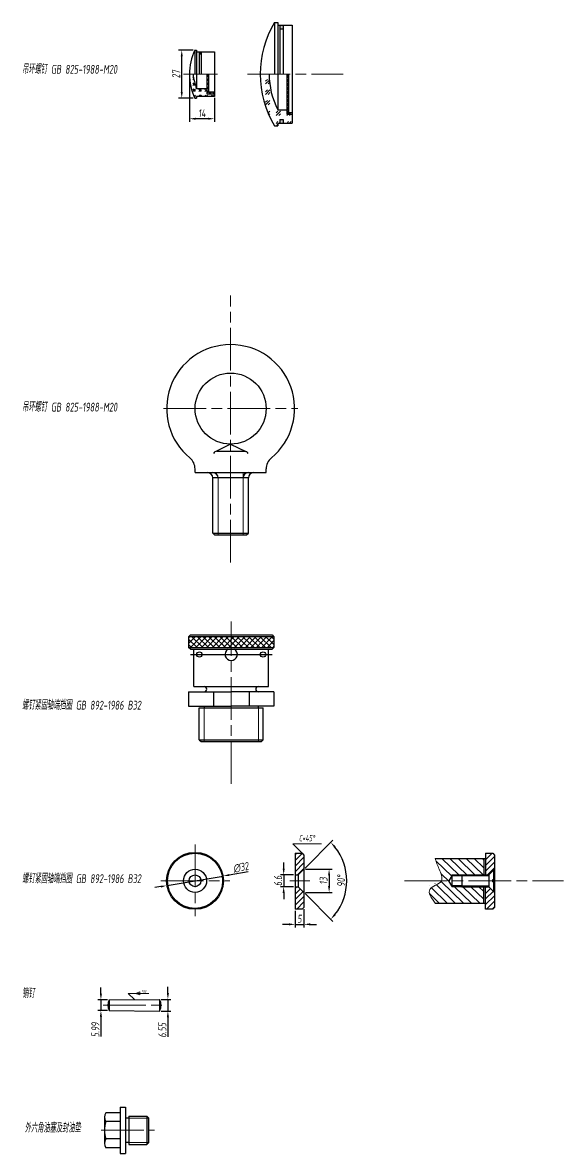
# Model space of a CAD drawing. Extents: x -500 to 7960, y -6170 to 1582.
# Drawn here: x 325 to 629, y -4124 to -3488 of the extents above; entities that cross this region are included whole.
import ezdxf

# ---------------------------------------------------------------- set-up
doc = ezdxf.new("R2010")
doc.units = 0
doc.linetypes.add('ACAD_ISO08W100', pattern=[36, 24, -3, 6, -3])
doc.layers.get('Defpoints').update_dxf_attribs({"linetype": 'CONTINUOUS'})
for name, color, linetype, lineweight in [('zhongxin', 1, 'ACAD_ISO08W100', 9), ('标注', 5, 'CONTINUOUS', 9), ('粗实线', 7, 'CONTINUOUS', 25), ('细实线 波浪线', 3, 'CONTINUOUS', 9)]:
    doc.layers.add(name, color=color, linetype=linetype, lineweight=lineweight)
doc.styles.get("Standard").update_dxf_attribs({"font": 'gbenor.shx', "width": 0.7, "oblique": 7, "height": 10, "bigfont": 'gbcbig.shx'})
doc.dimstyles.new('GB-35', dxfattribs={"dimtxt": 4.5, "dimasz": 3.5, "dimexe": 1.75, "dimexo": 0.875, "dimgap": 0.875, "dimtad": 1, "dimdsep": 46, "dimtxsty": 'Standard', "dimcen": 3.5, "dimadec": 0, "dimazin": 0, "dimtfac": 0.7, "dimtmove": 0, "dimatfit": 3, "dimfxl": 1, "dimtzin": 0, "dimarcsym": 0})
pattern_1 = [(136, (0, -4833.317176645905), (-2.205540326207316, -2.283903866075217), [])]

# ---------------------------------------------------------------- blocks, each defined once
blk = doc.blocks.new('*D176')
at = {"layer": 'Defpoints', "color": 0, "transparency": 16777216}
for p in [(373.5790980824404, -4037.446524909094), (368.9335676870879, -4043.433176727932), (373.5790980824404, -4043.433176727932)]:
    blk.add_point(p, dxfattribs=at)
at = {"layer": '标注', "color": 0, "lineweight": -2, "transparency": 16777216}
for p, q in [((368.9335676870879, -4033.946524909094), (368.9335676870879, -4030.446524909094)), ((372.7040980824404, -4037.446524909094), (367.1835676870879, -4037.446524909094)), ((368.9335676870879, -4037.446524909094), (368.9335676870879, -4043.433176727932)), ((372.7040980824404, -4043.433176727932), (367.1835676870879, -4043.433176727932)), ((368.9335676870879, -4046.933176727932), (368.9335676870879, -4058.128864973762))]:
    blk.add_line(p, q, dxfattribs=at)
at = {"layer": '标注', "color": 0, "transparency": 16777216}
for points in [[(368.3502343537546, -4033.946524909094), (369.5169010204212, -4033.946524909094), (368.9335676870879, -4037.446524909094)], [(368.3502343537546, -4046.933176727932), (369.5169010204212, -4046.933176727932), (368.9335676870879, -4043.433176727932)]]:
    blk.add_solid(points, dxfattribs=at)
at = {"layer": '标注', "color": 0, "transparency": 16777216, "insert": (365.8085676870886, -4054.281020850847), "char_height": 4.5, "attachment_point": 5, "rotation": 90}
blk.add_mtext('5.99', dxfattribs=at)
blk = doc.blocks.new('*D177')
at = {"layer": 'Defpoints', "color": 0, "transparency": 16777216}
for p in [(401.9790980824402, -4037.162524909094), (401.9790980824403, -4043.717176727932), (406.6163646221949, -4043.717176727932)]:
    blk.add_point(p, dxfattribs=at)
at = {"layer": '标注', "color": 0, "lineweight": -2, "transparency": 16777216}
for p, q in [((406.6163646221949, -4033.662524909094), (406.6163646221949, -4030.162524909094)), ((402.8540980824402, -4037.162524909094), (408.3663646221949, -4037.162524909094)), ((406.6163646221949, -4037.162524909094), (406.6163646221949, -4043.717176727932)), ((402.8540980824403, -4043.717176727932), (408.3663646221949, -4043.717176727932)), ((406.6163646221949, -4047.217176727932), (406.6163646221949, -4058.26282462098))]:
    blk.add_line(p, q, dxfattribs=at)
at = {"layer": '标注', "color": 0, "transparency": 16777216}
for points in [[(406.0330312888616, -4033.662524909094), (407.1996979555282, -4033.662524909094), (406.6163646221949, -4037.162524909094)], [(406.0330312888616, -4047.217176727932), (407.1996979555282, -4047.217176727932), (406.6163646221949, -4043.717176727932)]]:
    blk.add_solid(points, dxfattribs=at)
at = {"layer": '标注', "color": 0, "transparency": 16777216, "insert": (403.4913646221956, -4054.490000674456), "char_height": 4.5, "attachment_point": 5, "rotation": 90}
blk.add_mtext('6.55', dxfattribs=at)
blk = doc.blocks.new('*D178')
at = {"layer": 'Defpoints', "color": 0, "transparency": 16777216}
for p in [(437.6780053731048, -3967.837746468862), (406.1214082240796, -3973.146341045031)]:
    blk.add_point(p, dxfattribs=at)
at = {"layer": '标注', "color": 0, "lineweight": -2, "transparency": 16777216}
for p, q in [((406.1214082240796, -3973.146341045031), (437.6780053731048, -3967.837746468862)), ((451.8643372267985, -3965.451257077164), (441.1295081862795, -3967.257118937094)), ((402.6699054109049, -3973.7269685768), (399.2184025977303, -3974.307596108568))]:
    blk.add_line(p, q, dxfattribs=at)
at = {"layer": '标注', "color": 0, "transparency": 16777216}
for points in [[(441.0327369309846, -3966.681868468231), (441.2262794415741, -3967.832369405956), (437.6780053731048, -3967.837746468862)], [(402.5731341556101, -3973.151718107937), (402.7666766661996, -3974.302219045662), (406.1214082240796, -3973.146341045031)]]:
    blk.add_solid(points, dxfattribs=at)
at = {"layer": '标注', "color": 0, "transparency": 16777216, "insert": (447.7042566740473, -3962.98217530091), "char_height": 4.5, "attachment_point": 5, "rotation": 9.549148301195634}
blk.add_mtext('∅32', dxfattribs=at)
blk = doc.blocks.new('*D179')
at = {"layer": 'Defpoints', "color": 0, "transparency": 16777216}
for p in [(483.1920564375114, -3963.992043756945), (483.1920564375114, -3976.992043756945), (497.3251781341105, -3976.992043756945)]:
    blk.add_point(p, dxfattribs=at)
at = {"layer": '标注', "color": 0, "lineweight": -2, "transparency": 16777216}
for p, q in [((484.0670564375114, -3963.992043756945), (499.0751781341106, -3963.992043756945)), ((497.3251781341106, -3967.492043756945), (497.3251781341105, -3973.492043756945)), ((484.0670564375114, -3976.992043756945), (499.0751781341105, -3976.992043756945))]:
    blk.add_line(p, q, dxfattribs=at)
at = {"layer": '标注', "color": 0, "transparency": 16777216}
for points in [[(496.7418448007772, -3967.492043756945), (497.9085114674439, -3967.492043756945), (497.3251781341106, -3963.992043756945)], [(496.7418448007772, -3973.492043756945), (497.9085114674438, -3973.492043756945), (497.3251781341105, -3976.992043756945)]]:
    blk.add_solid(points, dxfattribs=at)
at = {"layer": '标注', "color": 0, "transparency": 16777216, "insert": (494.2001781341112, -3970.492043756945), "char_height": 4.5, "attachment_point": 5, "rotation": 90}
blk.add_mtext('13', dxfattribs=at)
blk = doc.blocks.new('*D180')
at = {"layer": 'Defpoints', "color": 0, "transparency": 16777216}
for p in [(479.9920564375113, -3967.192043756946), (483.1920564375114, -3963.992043756945), (479.9920564375113, -3973.792043756946), (483.1920564375114, -3976.992043756945), (506.1899997971149, -3978.395993858529)]:
    blk.add_point(p, dxfattribs=at)
at = {"layer": '标注', "color": 0, "lineweight": -2, "transparency": 16777216}
for p, q in [((483.8107748710496, -3963.373325323407), (499.5234865626057, -3947.66061363185)), ((483.8107748710497, -3977.610762190483), (499.5234865626073, -3993.32347388204))]:
    blk.add_line(p, q, dxfattribs=at)
blk.add_arc((476.6920564375113, -3970.492043756946), 30.53851813128314, 321.5702318542965, 38.42976814570772, dxfattribs=at)
at = {"layer": '标注', "color": 0, "transparency": 16777216}
for points in [[(500.1795965952398, -3951.898843380212), (501.0504728324292, -3951.122515040777), (498.2860496955293, -3948.898050498926)], [(501.0504728324306, -3989.861572473113), (500.1795965952412, -3989.085244133678), (498.2860496955308, -3992.086037014963)]]:
    blk.add_solid(points, dxfattribs=at)
at = {"layer": '标注', "color": 0, "transparency": 16777216, "insert": (504.1055745687951, -3970.492043756945), "char_height": 4.5, "attachment_point": 5, "rotation": 90}
blk.add_mtext('90°', dxfattribs=at)
blk = doc.blocks.new('*D181')
at = {"layer": 'Defpoints', "color": 0, "transparency": 16777216}
for p in [(478.1920564375114, -3967.192043756946), (471.777664383445, -3973.792043756946), (478.1920564375114, -3973.792043756946)]:
    blk.add_point(p, dxfattribs=at)
at = {"layer": '标注', "color": 0, "lineweight": -2, "transparency": 16777216}
for p, q in [((471.777664383445, -3963.692043756946), (471.777664383445, -3960.192043756946)), ((477.3170564375114, -3967.192043756946), (470.027664383445, -3967.192043756946)), ((471.777664383445, -3967.192043756946), (471.777664383445, -3973.792043756946)), ((477.3170564375114, -3973.792043756946), (470.027664383445, -3973.792043756946)), ((471.777664383445, -3977.292043756946), (471.777664383445, -3980.792043756946))]:
    blk.add_line(p, q, dxfattribs=at)
at = {"layer": '标注', "color": 0, "transparency": 16777216}
for points in [[(471.1943310501117, -3963.692043756946), (472.3609977167783, -3963.692043756946), (471.777664383445, -3967.192043756946)], [(471.1943310501117, -3977.292043756946), (472.3609977167783, -3977.292043756946), (471.777664383445, -3973.792043756946)]]:
    blk.add_solid(points, dxfattribs=at)
at = {"layer": '标注', "color": 0, "transparency": 16777216, "insert": (468.6526643834457, -3970.492043756945), "char_height": 4.5, "attachment_point": 5, "rotation": 90}
blk.add_mtext('6.6', dxfattribs=at)
blk = doc.blocks.new('*D182')
at = {"layer": 'Defpoints', "color": 0, "transparency": 16777216}
for p in [(478.1920564375114, -3986.492043756945), (483.1920564375114, -3985.492043756945), (483.1920564375114, -3994.986483316583)]:
    blk.add_point(p, dxfattribs=at)
at = {"layer": '标注', "color": 0, "lineweight": -2, "transparency": 16777216}
for p, q in [((478.1920564375114, -3987.367043756945), (478.1920564375114, -3996.736483316583)), ((483.1920564375114, -3986.367043756945), (483.1920564375114, -3996.736483316583)), ((474.6920564375114, -3994.986483316583), (471.1920564375114, -3994.986483316583)), ((478.1920564375114, -3994.986483316583), (483.1920564375114, -3994.986483316583)), ((486.6920564375114, -3994.986483316583), (490.1920564375114, -3994.986483316583))]:
    blk.add_line(p, q, dxfattribs=at)
at = {"layer": '标注', "color": 0, "transparency": 16777216}
for points in [[(474.6920564375114, -3994.403149983249), (474.6920564375114, -3995.569816649916), (478.1920564375114, -3994.986483316583)], [(486.6920564375114, -3994.403149983249), (486.6920564375114, -3995.569816649916), (483.1920564375114, -3994.986483316583)]]:
    blk.add_solid(points, dxfattribs=at)
at = {"layer": '标注', "color": 0, "transparency": 16777216, "insert": (480.6920564375114, -3991.861483316583), "char_height": 4.5, "attachment_point": 5}
blk.add_mtext('5', dxfattribs=at)
blk = doc.blocks.new('*D183')
at = {"layer": 'Defpoints', "color": 0, "transparency": 16777216}
for p in [(414.408121701862, -3503.337299850793), (421.8016351112792, -3503.337299850793), (421.8016351112793, -3530.337299850793)]:
    blk.add_point(p, dxfattribs=at)
at = {"layer": '标注', "color": 0, "lineweight": -2, "transparency": 16777216}
for p, q in [((420.9266351112792, -3503.337299850793), (412.658121701862, -3503.337299850793)), ((414.408121701862, -3526.837299850793), (414.408121701862, -3506.837299850793)), ((420.9266351112793, -3530.337299850793), (412.658121701862, -3530.337299850793))]:
    blk.add_line(p, q, dxfattribs=at)
at = {"layer": '标注', "color": 0, "transparency": 16777216}
for points in [[(413.8247883685287, -3506.837299850793), (414.9914550351953, -3506.837299850793), (414.408121701862, -3503.337299850793)], [(413.8247883685287, -3526.837299850793), (414.9914550351953, -3526.837299850793), (414.408121701862, -3530.337299850793)]]:
    blk.add_solid(points, dxfattribs=at)
at = {"layer": '标注', "color": 0, "transparency": 16777216, "insert": (411.2831217018626, -3516.837299850793), "char_height": 4.5, "attachment_point": 5, "rotation": 90}
blk.add_mtext('27', dxfattribs=at)
blk = doc.blocks.new('*D184')
at = {"layer": 'Defpoints', "color": 0, "transparency": 16777216}
for p in [(418.8016351112792, -3516.837299850793), (432.8016351112792, -3529.337299850793), (418.8016351112792, -3541.895358788476)]:
    blk.add_point(p, dxfattribs=at)
at = {"layer": '标注', "color": 0, "lineweight": -2, "transparency": 16777216}
for p, q in [((418.8016351112792, -3517.712299850793), (418.8016351112792, -3543.645358788476)), ((432.8016351112792, -3530.212299850793), (432.8016351112792, -3543.645358788476)), ((429.3016351112792, -3541.895358788476), (422.3016351112792, -3541.895358788476))]:
    blk.add_line(p, q, dxfattribs=at)
at = {"layer": '标注', "color": 0, "transparency": 16777216}
for points in [[(422.3016351112792, -3541.312025455142), (422.3016351112792, -3542.478692121809), (418.8016351112792, -3541.895358788476)], [(429.3016351112792, -3541.312025455142), (429.3016351112792, -3542.478692121809), (432.8016351112792, -3541.895358788476)]]:
    blk.add_solid(points, dxfattribs=at)
at = {"layer": '标注', "color": 0, "transparency": 16777216, "insert": (425.8016351112792, -3538.770358788476), "char_height": 4.5, "attachment_point": 5}
blk.add_mtext('14', dxfattribs=at)

msp = doc.modelspace()

# ---------------------------------------------------------------- hatches: boundary and pattern name
at = {"layer": '细实线 波浪线'}
h = msp.add_hatch(color=256, dxfattribs=at)
h.dxf.hatch_style = 1
h.paths.add_polyline_path([(471.5180746148008, -3491.337299850793), (471.5180746148008, -3489.337299850793), (469.5180746148006, -3489.337299850793), (469.5180746148006, -3491.337299850793)])
h.paths.add_polyline_path([(471.5180746148008, -3544.337299850793), (471.5180746148008, -3542.337299850793), (469.5180746148006, -3542.337299850793), (469.5180746148006, -3544.337299850793)])
h = msp.add_hatch(color=256, dxfattribs=at)
h.dxf.hatch_style = 1
h.paths.add_polyline_path([(425.2558302695588, -3504.337299850793), (424.2558302695588, -3504.337299850793), (424.2558302695588, -3505.337299850793), (425.2558302695588, -3505.337299850793)])
h = msp.add_hatch(dxfattribs=at)
h.set_pattern_fill('GOST_GLASS', color=256, scale=0.4)
h.set_pattern_definition([(45, (-71.44896337956379, -4833.317176645905), (3.394112549695429, -3.552713678800501e-16), [2, -2.8]), (45, (-70.60043537956379, -4833.317176645905), (3.394112549695429, -3.552713678800501e-16), [0.8, -4]), (45, (-71.44896337956379, -4832.468648645905), (3.394112549695429, -3.552713678800501e-16), [0.8, -4])])
edge = h.paths.add_edge_path()
edge.add_line((432.8016351112792, -3527.837299850793), (428.4484603245628, -3527.837299850793))
edge.add_line((428.4484603245628, -3527.837299850793), (428.4484603245628, -3524.837299850793))
edge.add_line((428.4484603245628, -3524.837299850793), (422.8016351112792, -3524.837299850793))
edge.add_arc((447.6345258179373, -3514.455714708484), 26.91560459874222, 185.0763662006871, 202.6877495383132, ccw=False)
edge.add_line((420.8244936820788, -3516.837299850793), (418.8016351112792, -3516.837299850793))
edge.add_arc((450.676635111279, -3516.837299850793), 31.87499999999983, 180, 205.0576154183032)
edge.add_line((421.8016351112792, -3530.337299850793), (422.8016351112792, -3530.337299850793))
edge.add_line((422.8016351112792, -3530.337299850793), (422.8016351112792, -3529.337299850793))
edge.add_line((422.8016351112792, -3529.337299850793), (432.8016351112792, -3529.337299850793))
edge.add_line((432.8016351112792, -3529.337299850793), (432.8016351112792, -3527.837299850793))
h = msp.add_hatch(dxfattribs=at)
h.set_pattern_fill('ANSI37', color=256, scale=0.5)
h.set_pattern_definition([(45, (-71.44896337956379, -4833.317176645905), (-1.122532015133644, 1.122532015133644), []), (135, (-71.44896337956379, -4833.317176645905), (-1.122532015133644, -1.122532015133644), [])])
h.paths.add_polyline_path([(429.5842704367142, -3516.837299850793), (428.4484603245628, -3516.837299850793), (428.4484603245628, -3527.837299850793), (432.8016351112792, -3527.837299850793), (432.8016351112792, -3526.885798122585), (429.5842704367142, -3526.885798122585)])
h = msp.add_hatch(dxfattribs=at)
h.set_pattern_fill('GOST_GLASS', color=256, scale=0.7)
h.set_pattern_definition([(45, (-114.5550518332893, 0), (5.939696961967, -6.217248937900876e-16), [3.5, -4.899999999999999]), (45, (-113.0701278332893, 0), (5.939696961967, -6.217248937900876e-16), [1.4, -7]), (45, (-114.5550518332893, 1.484924), (5.939696961967, -6.217248937900876e-16), [1.4, -7])])
h.paths.add_polyline_path([(466.5180746148007, -3545.837299850793), (468.5180746148008, -3545.837299850792), (468.5180746148008, -3544.337299850793), (469.5180746148006, -3544.337299850793), (469.5180746148006, -3542.337299850793), (471.5180746148008, -3542.337299850793), (471.5180746148008, -3544.337299850793), (476.5180746148008, -3544.337299850793), (476.5180746148008, -3539.337299850792), (473.5180746148008, -3539.337299850793), (473.5180746148008, -3536.837299850793), (468.5180746148014, -3536.837299850793, -0.1273133687724825), (463.6304002824148, -3516.837299850793), (458.5180746148006, -3516.837299850793, 0.1354022391228341)])
h = msp.add_hatch(dxfattribs=at)
h.set_pattern_fill('ANSI37', color=256, scale=0.5)
h.set_pattern_definition([(45, (-114.5550518332893, 0), (-1.122532015133644, 1.122532015133644), []), (135, (-114.5550518332893, 0), (-1.122532015133644, -1.122532015133644), [])])
h.paths.add_polyline_path([(473.5180746148008, -3539.337299850793), (476.5180746148008, -3539.337299850792), (476.5180746148008, -3538.337299850792), (474.5180746148008, -3538.337299850792), (474.5180746148008, -3516.837299850793), (473.5180746148008, -3516.837299850793)])
h = msp.add_hatch(color=256, dxfattribs=at)
h.dxf.hatch_style = 1
h.paths.add_polyline_path([(425.2558302695588, -3529.337299850793), (424.2558302695588, -3529.337299850793), (424.2558302695588, -3528.337299850793), (425.2558302695588, -3528.337299850793)])
h = msp.add_hatch(dxfattribs=at)
h.set_pattern_fill('ANSI37', color=256, scale=0.7, angle=91)
h.set_pattern_definition([(136, (0, -4833.317176645905), (-1.543878228345121, -1.598732706252652), []), (226, (0, -4833.317176645905), (1.598732706252652, -1.543878228345121), [])])
h.paths.add_polyline_path([(442.2668651417853, -3833.198000656703), (418.2668651417853, -3833.198000656703), (418.2668651417853, -3839.198000656703), (442.2668651417853, -3839.198000656703)])
h.paths.add_polyline_path([(466.2668651417853, -3833.198000656703), (442.2668651417853, -3833.198000656703), (442.2668651417853, -3839.198000656703), (466.2668651417853, -3839.198000656703)])
h = msp.add_hatch(dxfattribs=at)
h.set_pattern_fill('ANSI31', color=256, scale=0.7)
h.set_pattern_definition([(45, (0, -4833.317176645905), (-1.571544821187101, 1.571544821187102), [])])
h.paths.add_polyline_path([(483.1920564375114, -3955.992043756945), (482.1920564375114, -3954.992043756945), (478.1920564375114, -3954.992043756945), (478.1920564375114, -3967.192043756946), (479.9920564375113, -3967.192043756946), (483.1920564375114, -3963.992043756945)])
h.paths.add_polyline_path([(483.1920564375114, -3976.992043756945), (479.9920564375114, -3973.792043756946), (478.1920564375114, -3973.792043756946), (478.1920564375114, -3986.492043756945), (482.1920564375114, -3986.492043756945), (483.1920564375114, -3985.492043756945)])
h.paths.add_polyline_path([(590.4286510963439, -3955.992043756945), (589.4286510963439, -3954.992043756945), (585.4286510963439, -3954.992043756945), (585.4286510963439, -3967.192043756946), (587.2286510963436, -3967.192043756946), (590.4286510963439, -3963.992043756945)])
h.paths.add_polyline_path([(590.4286510963439, -3976.992043756945), (587.2286510963436, -3973.792043756945), (585.4286510963439, -3973.792043756945), (585.4286510963439, -3986.492043756945), (589.4286510963439, -3986.492043756945), (590.4286510963439, -3985.492043756945)])
h = msp.add_hatch(dxfattribs=at)
h.set_pattern_fill('ANSI31', color=256, angle=91)
h.set_pattern_definition(pattern_1)
edge = h.paths.add_edge_path()
edge.add_line((584.4286510963439, -3957.992043756945), (556.9484841227103, -3957.992043756945))
edge.add_spline(control_points=[(556.9484841227103, -3957.992043756945), (557.6613138694997, -3959.900257645334), (559.10496566872, -3963.764850033174), (561.4249026516163, -3968.771027529478), (560.5178467488803, -3970.492043756945)], knot_values=[0, 0, 0, 0, 6.447337783594137, 13.05741073992395, 13.05741073992404, 13.05741073992404, 13.05741073992404], degree=3, periodic=0)
edge.add_line((560.5178467488804, -3970.492043756945), (564.7832028291537, -3970.492043756945))
edge.add_line((564.7832028291537, -3970.492043756945), (566.4286510963441, -3967.642043756945))
edge.add_line((566.4286510963441, -3967.642043756946), (566.4286510963441, -3967.192043756946))
edge.add_line((566.4286510963441, -3967.192043756946), (572.080463630203, -3967.192043756946))
edge.add_line((572.080463630203, -3967.192043756946), (584.4286510963439, -3967.192043756946))
edge.add_line((584.4286510963439, -3967.192043756946), (584.4286510963439, -3957.992043756946))
edge = h.paths.add_edge_path()
edge.add_line((584.4286510963439, -3973.792043756945), (572.080463630203, -3973.792043756946))
edge.add_line((572.080463630203, -3973.792043756946), (566.4286510963441, -3973.792043756946))
edge.add_line((566.4286510963441, -3973.792043756946), (566.4286510963441, -3973.342043756946))
edge.add_line((566.4286510963441, -3973.342043756946), (564.7832028291539, -3970.492043756945))
edge.add_line((564.7832028291539, -3970.492043756945), (560.5178467488804, -3970.492043756945))
edge.add_spline(control_points=[(560.5178467488803, -3970.492043756946), (559.4036080798795, -3972.606161337612), (550.8652450947168, -3974.385790365575), (554.9163113535928, -3980.11703034623), (556.9484841227104, -3982.992043756945)], knot_values=[13.05741073992395, 13.05741073992404, 13.05741073992404, 13.05741073992404, 21.17730596429024, 29.35060982937888, 29.35060982937888, 29.35060982937888, 29.35060982937888], degree=3, periodic=0)
edge.add_line((556.9484841227105, -3982.992043756945), (584.4286510963439, -3982.992043756945))
edge.add_line((584.4286510963439, -3982.992043756945), (584.4286510963439, -3973.792043756945))
h = msp.add_hatch(dxfattribs=at)
h.set_pattern_fill('ANSI31', color=256, angle=91)
h.set_pattern_definition(pattern_1)
h.paths.add_polyline_path([(572.080463630203, -3973.342043756945), (566.4286510963441, -3973.342043756945), (566.4286510963441, -3973.792043756946), (572.080463630203, -3973.792043756946)])
h.paths.add_polyline_path([(572.080463630203, -3967.192043756946), (566.4286510963441, -3967.192043756946), (566.4286510963441, -3967.642043756946), (572.080463630203, -3967.642043756946)])

# ---------------------------------------------------------------- linework, layer by layer
at = {"layer": 'zhongxin'}
for p, q in [((415.4869296613188, -3516.837299850793), (434.5622537366626, -3516.837299850793)), ((451.4981009336884, -3516.837299850793), (505.1996905364035, -3516.837299850793)), ((441.9218112739136, -3791.432157529491), (441.9218112739136, -3641.253339603665)), ((404.1739575318907, -3704.929104712148), (479.6696650159365, -3704.929104712148)), ((442.2668651417853, -3915.87837539107), (442.2668651417853, -3824.700587763105)), ((421.899706798592, -3950.010935833147), (421.899706798592, -3990.356209899259)), ((402.6152602117991, -3970.492043756945), (441.5567081318668, -3970.492043756945)), ((475.2210444267957, -3970.492043756945), (486.5031302086545, -3970.492043756945)), ((539.6909248950477, -3970.492043756945), (629.1663772976399, -3970.492043756945)), ((370.2665807316744, -4040.439850818513), (405.2201567395177, -4040.439850818513)), ((369.1279645381264, -4110.795411104666), (399.1279645381264, -4110.795411104666))]:
    msp.add_line(p, q, dxfattribs=at)
at = {"layer": '标注'}
for p, q in [((482.1920564375114, -3954.992043756945), (476.9003479087132, -3949.700335228147)), ((476.9003479087132, -3949.700335228147), (493.0336399141497, -3949.700335228147)), ((387.7790980824402, -4037.304524909094), (384.2703709889914, -4033.795797815646)), ((384.2703709889914, -4033.795797815646), (395.9363387044117, -4033.795797815646)), ((388.361017195862, -4033.795797815646), (390.8525940819245, -4032.924539795134)), ((388.361017195862, -4033.795797815646), (390.8525940819245, -4034.667055836156)), ((390.8525940819245, -4034.667055836156), (390.8525940819245, -4032.924539795134))]:
    msp.add_line(p, q, dxfattribs=at)
at = {"layer": '粗实线'}
for p, q in [((466.5180746148008, -3487.837299850793), (466.5180746148008, -3516.837299850793)), ((466.5180746148009, -3487.837299850793), (468.5180746148008, -3487.837299850793)), ((468.5180746148008, -3487.837299850793), (468.5180746148006, -3536.837299850793)), ((468.5180746148008, -3489.337299850793), (476.5180746148008, -3489.337299850793)), ((469.5180746148006, -3489.337299850793), (469.5180746148006, -3516.837299850793)), ((469.5180746148006, -3491.337299850793), (471.5180746148006, -3491.337299850793)), ((471.5180746148008, -3489.337299850793), (471.5180746148008, -3516.837299850793)), ((476.5180746148008, -3489.337299850793), (476.5180746148008, -3544.337299850793)), ((421.8016351112792, -3503.337299850793), (421.8016351112792, -3516.837299850793)), ((421.8016351112792, -3503.337299850793), (422.8016351112792, -3503.337299850793)), ((422.8016351112792, -3503.337299850793), (422.8016351112792, -3524.837299850793)), ((422.8016351112792, -3504.337299850793), (432.8016351112792, -3504.337299850793)), ((424.2558302695588, -3504.337299850793), (424.2558302695588, -3516.837299850793)), ((424.2558302695588, -3505.337299850793), (425.2558302695589, -3505.337299850793)), ((425.2558302695588, -3504.337299850793), (425.2558302695588, -3516.837299850793)), ((432.8016351112792, -3504.337299850793), (432.8016351112792, -3529.337299850793)), ((428.4484603245628, -3516.837299850793), (428.4484603245629, -3527.837299850793)), ((429.5842704367142, -3526.885798122585), (429.5842704367142, -3516.837299850793)), ((473.5180746148008, -3516.837299850793), (473.5180746148008, -3539.337299850793)), ((474.5180746148008, -3516.837299850793), (474.5180746148008, -3538.337299850793)), ((422.8016351112792, -3524.837299850793), (428.4484603245628, -3524.837299850793)), ((432.8016351112792, -3529.337299850793), (422.8016351112792, -3529.337299850793)), ((422.8016351112792, -3529.337299850793), (422.8016351112792, -3530.337299850793)), ((428.4484603245628, -3527.837299850793), (432.8016351112792, -3527.837299850793)), ((432.8016351112792, -3526.885798122585), (429.5842704367142, -3526.885798122585)), ((421.8016351112793, -3530.337299850793), (422.8016351112792, -3530.337299850793)), ((468.5180746148006, -3536.837299850793), (473.5180746148006, -3536.837299850793)), ((473.5180746148008, -3539.337299850793), (476.5180746148008, -3539.337299850792)), ((474.5180746148008, -3538.337299850792), (476.5180746148006, -3538.337299850792)), ((466.5180746148009, -3545.837299850793), (468.5180746148008, -3545.837299850792)), ((468.5180746148008, -3544.337299850793), (476.5180746148008, -3544.337299850793)), ((468.5180746148008, -3544.337299850793), (468.5180746148008, -3545.837299850793)), ((469.5180746148006, -3542.337299850793), (471.5180746148006, -3542.337299850793)), ((469.5180746148006, -3542.337299850793), (469.5180746148006, -3544.337299850793)), ((471.5180746148008, -3542.337299850794), (471.5180746148008, -3544.337299850793)), ((441.9218112739136, -3724.929104712148), (433.5733875689974, -3728.993305425348)), ((441.9218112739136, -3724.929104712148), (450.3854953822273, -3728.985191260376)), ((434.0760615400987, -3728.929104712148), (449.9151758185058, -3728.929104712148)), ((421.9218112739136, -3740.929104712148), (421.9218112739136, -3738.870230209102)), ((461.9218112739136, -3740.929104712148), (461.9218112739136, -3738.870230209102)), ((421.9218112739136, -3740.929104712148), (461.9218112739136, -3740.929104712148)), ((431.9218112739135, -3774.929104712148), (431.9218112739136, -3743.929104712148)), ((451.9218112739136, -3743.929104712148), (431.9218112739136, -3743.929104712148)), ((451.9218112739135, -3774.929104712148), (451.9218112739136, -3743.929104712148)), ((431.9218112739136, -3774.929104712148), (451.9218112739136, -3774.929104712148)), ((432.9218112739135, -3775.929104712148), (431.9218112739135, -3774.929104712148)), ((432.9218112739135, -3775.929104712148), (450.9218112739135, -3775.929104712148)), ((450.9218112739135, -3775.929104712148), (451.9218112739135, -3774.929104712148)), ((418.2668651417853, -3833.198000656703), (419.2668651417853, -3832.198000656703)), ((418.2668651417853, -3833.198000656703), (418.2668651417853, -3839.198000656703)), ((466.2668651417853, -3833.198000656703), (418.2668651417853, -3833.198000656703)), ((419.2668651417853, -3832.198000656703), (465.2668651417853, -3832.198000656703)), ((465.2668651417853, -3832.198000656703), (466.2668651417853, -3833.198000656703)), ((466.2668651417853, -3833.198000656703), (466.2668651417853, -3839.198000656703)), ((419.2668651417853, -3840.198000656703), (418.2668651417853, -3839.198000656703)), ((418.2668651417853, -3839.198000656703), (466.2668651417853, -3839.198000656703)), ((419.2668651417853, -3840.198000656703), (465.2668651417853, -3840.198000656703)), ((421.2668651417853, -3861.198000656703), (421.2668651417853, -3840.198000656703)), ((463.2668651417853, -3861.198000656703), (463.2668651417853, -3840.198000656703)), ((465.2668651417853, -3840.198000656703), (466.2668651417853, -3839.198000656703)), ((419.2668651417853, -3843.198000656703), (465.2668651417853, -3843.198000656703)), ((418.2668651417853, -3864.198000656703), (442.2668651417853, -3864.198000656703)), ((418.2668651417853, -3864.198000656703), (418.2668651417853, -3872.198000656703)), ((421.2668651417853, -3861.198000656703), (463.2668651417853, -3861.198000656703)), ((432.2668651417853, -3864.198000656703), (432.2668651417853, -3872.198000656703)), ((466.2668651417853, -3864.198000656703), (442.2668651417853, -3864.198000656703)), ((452.2668651417853, -3864.198000656703), (452.2668651417853, -3872.198000656703)), ((466.2668651417853, -3864.198000656703), (466.2668651417853, -3872.198000656703)), ((418.2668651417853, -3872.198000656703), (442.2668651417853, -3872.198000656703)), ((426.9668651417853, -3872.198000656703), (426.9668651417851, -3873.198000656703)), ((466.2668651417853, -3872.198000656703), (442.2668651417853, -3872.198000656703)), ((457.5668651417852, -3873.198000656703), (457.5668651417852, -3872.198000656703)), ((424.2668651417853, -3891.198000656703), (424.2668651417853, -3873.198000656703)), ((424.2668651417853, -3873.198000656703), (460.2668651417853, -3873.198000656703)), ((460.2668651417854, -3891.198000656703), (460.2668651417853, -3873.198000656703)), ((424.2668651417853, -3891.198000656703), (425.2668651417853, -3892.198000656703)), ((424.2668651417853, -3891.198000656703), (460.2668651417855, -3891.198000656703)), ((459.2668651417854, -3892.198000656703), (460.2668651417854, -3891.198000656703)), ((425.2668651417853, -3892.198000656703), (459.2668651417854, -3892.198000656703)), ((478.1920564375114, -3954.992043756945), (478.1920564375114, -3986.492043756945)), ((478.1920564375114, -3954.992043756945), (482.1920564375114, -3954.992043756945)), ((482.1920564375114, -3954.992043756945), (483.1920564375114, -3955.992043756945)), ((585.4286510963439, -3954.992043756945), (585.4286510963439, -3967.192043756946)), ((585.4286510963439, -3954.992043756945), (589.4286510963439, -3954.992043756945)), ((589.4286510963439, -3954.992043756945), (590.4286510963439, -3955.992043756945)), ((483.1920564375114, -3955.992043756945), (483.1920564375114, -3985.492043756945)), ((556.9484841227103, -3957.992043756945), (585.4286510963439, -3957.992043756945)), ((584.4286510963439, -3957.992043756945), (584.4286510963439, -3967.192043756946)), ((590.4286510963439, -3955.992043756945), (590.4286510963439, -3985.492043756945)), ((478.1920564375114, -3967.192043756946), (479.9920564375113, -3967.192043756946)), ((483.1920564375114, -3963.992043756945), (479.9920564375113, -3967.192043756946)), ((479.9920564375113, -3967.192043756946), (479.9920564375113, -3973.792043756946)), ((566.4286510963441, -3967.642043756946), (564.7832028291538, -3970.492043756945)), ((566.4286510963441, -3967.192043756946), (566.4286510963441, -3973.792043756946)), ((572.080463630203, -3967.642043756946), (566.4286510963441, -3967.642043756946)), ((572.080463630203, -3967.192043756945), (587.2286510963437, -3967.192043756946)), ((572.080463630203, -3967.192043756946), (572.080463630203, -3973.792043756946)), ((590.4286510963439, -3963.992043756945), (587.2286510963438, -3967.192043756946)), ((587.2286510963438, -3967.192043756946), (587.2286510963438, -3973.792043756946)), ((589.9286510963437, -3964.492043756945), (589.9286510963437, -3969.880716792512)), ((478.1920564375114, -3973.792043756946), (479.9920564375113, -3973.792043756946)), ((483.1920564375114, -3976.992043756945), (479.9920564375113, -3973.792043756946)), ((566.4286510963437, -3973.342043756945), (564.7832028291538, -3970.492043756945)), ((572.080463630203, -3973.342043756945), (566.4286510963441, -3973.342043756945)), ((572.080463630203, -3973.792043756946), (587.2286510963437, -3973.792043756945)), ((584.4286510963439, -3982.992043756945), (584.4286510963439, -3973.792043756945)), ((585.4286510963439, -3973.792043756946), (587.2286510963438, -3973.792043756946)), ((585.4286510963439, -3986.492043756945), (585.4286510963439, -3973.792043756946)), ((590.4286510963439, -3976.992043756945), (587.2286510963438, -3973.792043756946)), ((589.2461834253526, -3969.880716792512), (589.2461834253527, -3971.103370721378)), ((590.4286510963439, -3969.880716792512), (589.2461834253527, -3969.880716792512)), ((590.4286510963439, -3971.103370721378), (589.2461834253527, -3971.103370721378)), ((589.9286510963439, -3971.103370721378), (589.9286510963439, -3976.492043756945)), ((482.1920564375114, -3986.492043756945), (478.1920564375114, -3986.492043756945)), ((482.1920564375114, -3986.492043756945), (483.1920564375114, -3985.492043756945)), ((556.9484841227103, -3982.992043756945), (585.4286510963439, -3982.992043756945)), ((589.4286510963439, -3986.492043756945), (585.4286510963439, -3986.492043756945)), ((589.4286510963439, -3986.492043756945), (590.4286510963439, -3985.492043756945)), ((373.5790980824402, -4037.446524909094), (401.9790980824402, -4037.162524909094)), ((373.5790980824402, -4037.446524909094), (373.5790980824403, -4043.433176727933)), ((401.9790980824402, -4037.162524909094), (401.9790980824401, -4043.717176727932)), ((373.5790980824402, -4043.433176727933), (401.9790980824402, -4043.717176727932)), ((379.7031760594809, -4100.995411104666), (371.7031760594809, -4100.995411104666)), ((379.7031760594809, -4097.795411104666), (382.7031760594809, -4097.795411104666)), ((379.7031760594809, -4097.795411104666), (379.7031760594809, -4123.795411104666)), ((382.7031760594809, -4097.795411104666), (382.7031760594809, -4123.795411104666)), ((370.9621607201523, -4103.445411104666), (370.9621607201523, -4118.145411104666)), ((379.7031760594809, -4105.895411104666), (371.7031760594809, -4105.895411104666)), ((384.7031760594809, -4103.995411104666), (382.7031760594809, -4103.995411104666)), ((384.7031760594809, -4102.795411104666), (384.7031760594809, -4118.795411104666)), ((384.7031760594809, -4102.795411104666), (394.7031760594809, -4102.795411104666)), ((394.7031760594809, -4102.795411104666), (394.7031760594809, -4118.795411104666)), ((394.7031760594809, -4102.795411104666), (395.7031760594809, -4103.795411104666)), ((395.7031760594809, -4103.795411104666), (395.7031760594809, -4117.795411104666)), ((379.7031760594809, -4115.695411104666), (371.7031760594809, -4115.695411104666)), ((379.7031760594809, -4120.595411104666), (371.7031760594809, -4120.595411104666)), ((384.7031760594809, -4117.595411104666), (382.7031760594809, -4117.595411104666)), ((384.7031760594809, -4118.795411104666), (394.7031760594809, -4118.795411104666)), ((394.7031760594809, -4118.795411104666), (395.7031760594809, -4117.795411104666)), ((379.7031760594809, -4123.795411104666), (382.7031760594809, -4123.795411104666))]:
    msp.add_line(p, q, dxfattribs=at)
for centre, radius in [((441.9218112739136, -3704.929104712148), 20), ((424.3652834858449, -3843.198000656703), 1.5), ((460.1684467977257, -3843.198000656703), 1.5), ((421.899706798592, -3970.492043756945), 16), ((421.899706798592, -3970.492043756945), 15.5), ((421.899706798592, -3970.492043756945), 6.5), ((421.899706798592, -3970.492043756945), 3.3)]:
    msp.add_circle(centre, radius, dxfattribs=at)
for centre, radius, start, end in [((515.0805746148001, -3516.837299850793), 56.56249999999941, 149.1556773625223, 210.8443226374771), ((450.6766351112791, -3516.837299850793), 31.87499999999995, 154.942384581717, 205.057615418283), ((447.6345258179372, -3514.455714708484), 26.9156045987421, 185.0763662006908, 202.6877495383089), ((504.7108439423812, -3517.395142358286), 41.08423103287728, 179.2220128577161, 208.2439571355911), ((441.9218112739136, -3704.929104712148), 36, 309.5211963586403, 230.4788036413596), ((413.9218112739136, -3738.870230209102), 8, 0, 50.47880364135926), ((434.0760615400987, -3730.929104712148), 2, 90, 154.8778117250363), ((449.9151758185058, -3730.929104712148), 2, 25.1221882749635, 90), ((469.9218112739136, -3738.870230209102), 8, 129.5211963586403, 180), ((428.9218112739136, -3743.929104712148), 3, 0, 90), ((431.9218112739136, -3743.929104712148), 3, 0, 90), ((451.9218112739136, -3743.929104712148), 3, 90, 180), ((454.9218112739136, -3743.929104712148), 3, 90, 180), ((442.2668651417853, -3843.198000656703), 3.444937693060638, 119.4432459998822, 60.55675400011786), ((426.9668651417867, -3862.698000656703), 1.5, 270, 90), ((457.5668651417839, -3862.698000656703), 1.5, 90, 270), ((378.7790980824402, -4040.439850818513), 6, 150.073565133382, 209.926434866618), ((395.6660573845957, -4040.439850818513), 7.11304069784434, 332.5645546775594, 27.43544532244062), ((375.3828544530625, -4103.445411104666), 4.420693732910134, 146.3435671543056, 213.6564328456936), ((387.5334126427999, -4110.795411104666), 16.57125192264752, 162.8009142338949, 197.1990857661053), ((375.3828544530625, -4118.145411104666), 4.420693732910134, 146.3435671543068, 213.6564328456934)]:
    msp.add_arc(centre, radius, start, end, dxfattribs=at)
at = {"layer": '细实线 波浪线'}
for p, q in [((434.9218112739135, -3775.929104712148), (434.9218112739136, -3743.929104712148)), ((448.9218112739135, -3775.929104712148), (448.9218112739137, -3740.929104712148)), ((426.9668651417853, -3892.198000656703), (426.9668651417853, -3873.198000656703)), ((457.5668651417855, -3892.198000656703), (457.5668651417852, -3873.198000656703)), ((572.080463630203, -3967.192043756946), (566.4286510963441, -3967.192043756946)), ((572.080463630203, -3967.642043756946), (587.2286510963437, -3967.642043756945)), ((572.080463630203, -3973.792043756946), (566.4286510963441, -3973.792043756946)), ((572.080463630203, -3973.342043756945), (587.2286510963437, -3973.342043756946)), ((384.7031760594809, -4103.995411104666), (395.7031760594809, -4103.995411104666)), ((384.7031760594809, -4117.595411104666), (395.7031760594809, -4117.595411104666))]:
    msp.add_line(p, q, dxfattribs=at)
msp.add_spline([(556.9484841227103, -3957.992043756945), (559.3006180934653, -3963.995012212583), (560.5178467488803, -3970.492043756945), (554.0199908395634, -3975.361393511937), (556.9484841227104, -3982.992043756945)], degree=3, dxfattribs=at)

# ---------------------------------------------------------------- texts
at = {"layer": '标注', "attachment_point": 1}
for s, width, heights, insert, char_height in [('吊环螺钉 GB 825-1988-M20', 307.7079397518173, [0], (324.6843639595033, -3511.603253790743), 5), ('吊环螺钉 GB 825-1988-M20', 307.7079397518173, [0], (324.6843639595033, -3701.587524625396), 5), ('螺钉紧固轴端挡圈 GB 892-1986 B32', 307.7079397518173, [0], (324.6843639595033, -3869.225269514374), 5), ('C*45%%D', 7.69331665629943, [0], (480.3692496639969, -3944.765816805735), 3.5), ('螺钉紧固轴端挡圈 GB 892-1986 B32', 307.7079397518173, [0], (324.6843639595033, -3966.799763855689), 5), ('销钉', 307.7079397518173, [0], (324.6843639595033, -4031.298621479554), 5), ('1:50', 3.033450509370596, [1.890108178646187], (391.8962425821346, -4031.908788014496), 1.5), ('外六角油塞及封油垫', 307.7079397518173, [0], (326.1150208021434, -4107.025494803181), 5)]:
    msp.add_mtext_dynamic_manual_height_columns(s, width=width, gutter_width=12.5, heights=heights, dxfattribs=dict(at, insert=insert, char_height=char_height))

# ---------------------------------------------------------------- dimensions: what is measured, and where the dimension line sits
at = {"layer": '标注'}
for base, p1, p2, picture, middle in [((414.408121701862, -3503.337299850793), (421.8016351112793, -3530.337299850793), (421.8016351112792, -3503.337299850793), '*D183', (411.2831217018626, -3516.837299850793)), ((471.777664383445, -3973.792043756946), (478.1920564375114, -3967.192043756946), (478.1920564375114, -3973.792043756946), '*D181', (468.6526643834457, -3970.492043756945)), ((497.3251781341105, -3976.992043756945), (483.1920564375114, -3963.992043756945), (483.1920564375114, -3976.992043756945), '*D179', (494.2001781341112, -3970.492043756945)), ((368.9335676870879, -4043.433176727932), (373.5790980824404, -4037.446524909094), (373.5790980824404, -4043.433176727932), '*D176', (365.8085676870886, -4054.281020850847)), ((406.6163646221949, -4043.717176727932), (401.9790980824402, -4037.162524909094), (401.9790980824403, -4043.717176727932), '*D177', (403.4913646221956, -4054.490000674456))]:
    dim = msp.add_linear_dim(base=base, p1=p1, p2=p2, angle=90, dimstyle='GB-35', dxfattribs=at)
    dim.commit()
    dim.dimension.update_dxf_attribs({"geometry": picture, "text_midpoint": middle})
for base, p1, p2, picture, middle in [((418.8016351112792, -3541.895358788476), (432.8016351112792, -3529.337299850793), (418.8016351112792, -3516.837299850793), '*D184', (425.8016351112792, -3538.770358788476)), ((483.1920564375114, -3994.986483316583), (478.1920564375114, -3986.492043756945), (483.1920564375114, -3985.492043756945), '*D182', (480.6920564375114, -3991.861483316583))]:
    dim = msp.add_linear_dim(base=base, p1=p1, p2=p2, dimstyle='GB-35', dxfattribs=at)
    dim.commit()
    dim.dimension.update_dxf_attribs({"geometry": picture, "text_midpoint": middle})
dim = msp.add_angular_dim_2l(base=(506.1899997971149, -3978.395993858529), line1=((483.1920564375114, -3976.992043756945), (479.9920564375113, -3973.792043756946)), line2=((483.1920564375114, -3963.992043756945), (479.9920564375113, -3967.192043756946)), dimstyle='GB-35', dxfattribs=at)
dim.commit()
dim.dimension.update_dxf_attribs({"geometry": '*D180', "text_midpoint": (504.1055745687944, -3970.492043756945)})
dim = msp.add_diameter_dim_2p(p1=(406.1214082240796, -3973.146341045031), p2=(437.6780053731048, -3967.837746468862), dimstyle='GB-35', dxfattribs=at)
dim.commit()
dim.dimension.update_dxf_attribs({"geometry": '*D178', "text_midpoint": (447.7042566740473, -3962.98217530091)})

doc.saveas('drawing.dxf')
